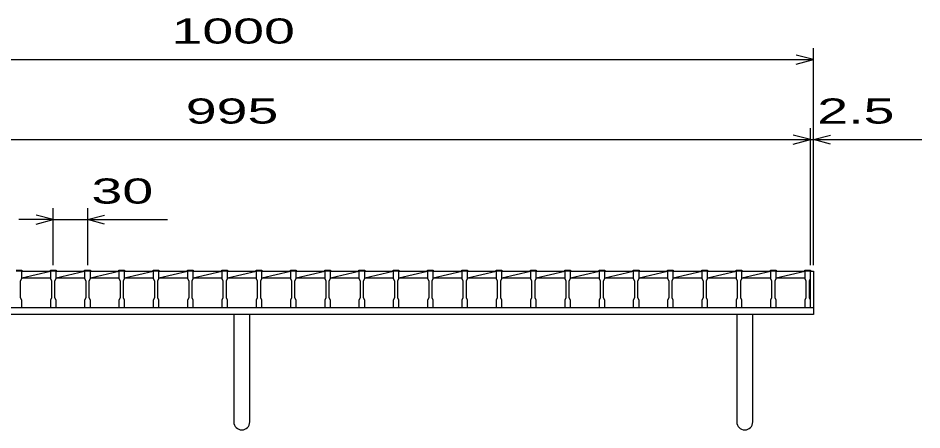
# Model space of a CAD drawing. Units: millimetres, scale not verified. Extents: x -1820 to 1731, y -1282 to 1054.
# Drawn here: x -1117 to -326, y -652 to -291 of the extents above; entities that cross this region are included whole.
import ezdxf
from ezdxf.enums import TextEntityAlignment as Align

# ---------------------------------------------------------------- set-up
doc = ezdxf.new("R2010")
doc.units = ezdxf.units.MM
doc.header["$LTSCALE"] = 10
for name, color, linetype, lineweight in [('16', 3, 'Continuous', 25), ('19', 6, 'Continuous', 25), ('22', 4, 'Continuous', 25)]:
    doc.layers.add(name, color=color, linetype=linetype, lineweight=lineweight)
doc.styles.add('ベクトル', font='')
doc.styles.get('ベクトル').set_extended_font_data('ベクトル')

msp = doc.modelspace()

# ---------------------------------------------------------------- linework, layer by layer
at = {"layer": '16'}
for p, q in [((-1119, -511.8), (-1114, -511.8)), ((-1114, -512.5), (-1119, -512.5)), ((-1114, -511.8), (-1114, -512.5)), ((-1114, -519), (-1114, -512.5)), ((-1114, -512.5), (-1089, -512.5)), ((-1114, -518.5), (-1089, -512.5)), ((-1089, -512.5), (-1089, -511.8)), ((-1089, -511.8), (-1084, -511.8)), ((-1089, -512.5), (-1089, -519)), ((-1084, -512.5), (-1089, -512.5)), ((-1084, -511.8), (-1084, -512.5)), ((-1084, -519), (-1084, -512.5)), ((-1084, -512.5), (-1059, -512.5)), ((-1084, -518.5), (-1059, -512.5)), ((-1059, -512.5), (-1059, -511.8)), ((-1059, -511.8), (-1054, -511.8)), ((-1059, -512.5), (-1059, -519)), ((-1054, -512.5), (-1059, -512.5)), ((-1054, -511.8), (-1054, -512.5)), ((-1054, -519), (-1054, -512.5)), ((-1054, -512.5), (-1029, -512.5)), ((-1054, -518.5), (-1029, -512.5)), ((-1029, -512.5), (-1029, -511.8)), ((-1029, -511.8), (-1024, -511.8)), ((-1029, -512.5), (-1029, -519)), ((-1024, -512.5), (-1029, -512.5)), ((-1024, -511.8), (-1024, -512.5)), ((-1024, -519), (-1024, -512.5)), ((-1024, -512.5), (-999, -512.5)), ((-1024, -518.5), (-999, -512.5)), ((-999, -512.5), (-999, -511.8)), ((-999, -511.8), (-994, -511.8)), ((-999, -512.5), (-999, -519)), ((-994, -512.5), (-999, -512.5)), ((-994, -511.8), (-994, -512.5)), ((-994, -519), (-994, -512.5)), ((-994, -512.5), (-969, -512.5)), ((-994, -518.5), (-969, -512.5)), ((-969, -512.5), (-969, -511.8)), ((-969, -511.8), (-964, -511.8)), ((-969, -512.5), (-969, -519)), ((-964, -512.5), (-969, -512.5)), ((-964, -511.8), (-964, -512.5)), ((-964, -519), (-964, -512.5)), ((-964, -512.5), (-939, -512.5)), ((-964, -518.5), (-939, -512.5)), ((-939, -512.5), (-939, -511.8)), ((-939, -511.8), (-934, -511.8)), ((-939, -512.5), (-939, -519)), ((-934, -512.5), (-939, -512.5)), ((-934, -511.8), (-934, -512.5)), ((-934, -519), (-934, -512.5)), ((-934, -512.5), (-909, -512.5)), ((-934, -518.5), (-909, -512.5)), ((-909, -512.5), (-909, -511.8)), ((-909, -511.8), (-904, -511.8)), ((-909, -512.5), (-909, -519)), ((-904, -512.5), (-909, -512.5)), ((-904, -511.8), (-904, -512.5)), ((-904, -519), (-904, -512.5)), ((-904, -512.5), (-879, -512.5)), ((-904, -518.5), (-879, -512.5)), ((-879, -512.5), (-879, -511.8)), ((-879, -511.8), (-874, -511.8)), ((-879, -512.5), (-879, -519)), ((-874, -512.5), (-879, -512.5)), ((-874, -511.8), (-874, -512.5)), ((-874, -519), (-874, -512.5)), ((-874, -512.5), (-849, -512.5)), ((-874, -518.5), (-849, -512.5)), ((-849, -512.5), (-849, -511.8)), ((-849, -511.8), (-844, -511.8)), ((-849, -512.5), (-849, -519)), ((-844, -512.5), (-849, -512.5)), ((-844, -511.8), (-844, -512.5)), ((-844, -519), (-844, -512.5)), ((-844, -512.5), (-819, -512.5)), ((-844, -518.5), (-819, -512.5)), ((-819, -512.5), (-819, -511.8)), ((-819, -511.8), (-814, -511.8)), ((-819, -512.5), (-819, -519)), ((-814, -512.5), (-819, -512.5)), ((-814, -511.8), (-814, -512.5)), ((-814, -519), (-814, -512.5)), ((-814, -512.5), (-789, -512.5)), ((-814, -518.5), (-789, -512.5)), ((-789, -512.5), (-789, -511.8)), ((-789, -511.8), (-784, -511.8)), ((-789, -512.5), (-789, -519)), ((-784, -512.5), (-789, -512.5)), ((-784, -511.8), (-784, -512.5)), ((-784, -519), (-784, -512.5)), ((-784, -512.5), (-759, -512.5)), ((-784, -518.5), (-759, -512.5)), ((-759, -512.5), (-759, -511.8)), ((-759, -511.8), (-754, -511.8)), ((-759, -512.5), (-759, -519)), ((-754, -512.5), (-759, -512.5)), ((-754, -511.8), (-754, -512.5)), ((-754, -519), (-754, -512.5)), ((-754, -512.5), (-729, -512.5)), ((-754, -518.5), (-729, -512.5)), ((-729, -512.5), (-729, -511.8)), ((-729, -511.8), (-724, -511.8)), ((-729, -512.5), (-729, -519)), ((-724, -512.5), (-729, -512.5)), ((-724, -511.8), (-724, -512.5)), ((-724, -519), (-724, -512.5)), ((-724, -512.5), (-699, -512.5)), ((-724, -518.5), (-699, -512.5)), ((-699, -512.5), (-699, -511.8)), ((-699, -511.8), (-694, -511.8)), ((-699, -512.5), (-699, -519)), ((-694, -512.5), (-699, -512.5)), ((-694, -511.8), (-694, -512.5)), ((-694, -519), (-694, -512.5)), ((-694, -512.5), (-669, -512.5)), ((-694, -518.5), (-669, -512.5)), ((-669, -512.5), (-669, -511.8)), ((-669, -511.8), (-664, -511.8)), ((-669, -512.5), (-669, -519)), ((-664, -512.5), (-669, -512.5)), ((-664, -511.8), (-664, -512.5)), ((-664, -519), (-664, -512.5)), ((-664, -512.5), (-639, -512.5)), ((-664, -518.5), (-639, -512.5)), ((-639, -512.5), (-639, -511.8)), ((-639, -511.8), (-634, -511.8)), ((-639, -512.5), (-639, -519)), ((-634, -512.5), (-639, -512.5)), ((-634, -511.8), (-634, -512.5)), ((-634, -519), (-634, -512.5)), ((-634, -512.5), (-609, -512.5)), ((-634, -518.5), (-609, -512.5)), ((-609, -512.5), (-609, -511.8)), ((-609, -511.8), (-604, -511.8)), ((-609, -512.5), (-609, -519)), ((-604, -512.5), (-609, -512.5)), ((-604, -511.8), (-604, -512.5)), ((-604, -519), (-604, -512.5)), ((-604, -512.5), (-579, -512.5)), ((-604, -518.5), (-579, -512.5)), ((-579, -512.5), (-579, -511.8)), ((-579, -511.8), (-574, -511.8)), ((-579, -512.5), (-579, -519)), ((-574, -512.5), (-579, -512.5)), ((-574, -511.8), (-574, -512.5)), ((-574, -519), (-574, -512.5)), ((-574, -512.5), (-549, -512.5)), ((-574, -518.5), (-549, -512.5)), ((-549, -512.5), (-549, -511.8)), ((-549, -511.8), (-544, -511.8)), ((-549, -512.5), (-549, -519)), ((-544, -512.5), (-549, -512.5)), ((-544, -511.8), (-544, -512.5)), ((-544, -519), (-544, -512.5)), ((-544, -512.5), (-519, -512.5)), ((-544, -518.5), (-519, -512.5)), ((-519, -512.5), (-519, -511.8)), ((-519, -511.8), (-514, -511.8)), ((-519, -512.5), (-519, -519)), ((-514, -512.5), (-519, -512.5)), ((-514, -511.8), (-514, -512.5)), ((-514, -519), (-514, -512.5)), ((-514, -512.5), (-489, -512.5)), ((-514, -518.5), (-489, -512.5)), ((-489, -512.5), (-489, -511.8)), ((-489, -511.8), (-484, -511.8)), ((-489, -512.5), (-489, -519)), ((-484, -512.5), (-489, -512.5)), ((-484, -511.8), (-484, -512.5)), ((-484, -519), (-484, -512.5)), ((-484, -512.5), (-459, -512.5)), ((-484, -518.5), (-459, -512.5)), ((-459, -512.5), (-459, -511.8)), ((-459, -511.8), (-454, -511.8)), ((-459, -512.5), (-459, -519)), ((-454, -512.5), (-459, -512.5)), ((-454, -511.8), (-454, -512.5)), ((-454, -519), (-454, -512.5)), ((-454, -512.5), (-429, -512.5)), ((-454, -518.5), (-429, -512.5)), ((-429, -512.5), (-429, -511.8)), ((-429, -511.8), (-424, -511.8)), ((-429, -512.5), (-429, -519)), ((-424, -512.5), (-429, -512.5)), ((-424, -511.8), (-424, -512.5)), ((-424, -519), (-424, -512.5)), ((-424, -544.5), (-424, -512.5)), ((-1115, -521), (-1114, -519)), ((-1115, -536), (-1115, -521)), ((-1114, -518.5), (-1089, -518.5)), ((-1089, -519), (-1088, -521)), ((-1088, -521), (-1088, -536)), ((-1085, -521), (-1084, -519)), ((-1085, -536), (-1085, -521)), ((-1084, -518.5), (-1059, -518.5)), ((-1059, -519), (-1058, -521)), ((-1058, -521), (-1058, -536)), ((-1055, -521), (-1054, -519)), ((-1055, -536), (-1055, -521)), ((-1054, -518.5), (-1029, -518.5)), ((-1029, -519), (-1028, -521)), ((-1028, -521), (-1028, -536)), ((-1025, -521), (-1024, -519)), ((-1025, -536), (-1025, -521)), ((-1024, -518.5), (-999, -518.5)), ((-999, -519), (-998, -521)), ((-998, -521), (-998, -536)), ((-995, -521), (-994, -519)), ((-995, -536), (-995, -521)), ((-994, -518.5), (-969, -518.5)), ((-969, -519), (-968, -521)), ((-968, -521), (-968, -536)), ((-965, -521), (-964, -519)), ((-965, -536), (-965, -521)), ((-964, -518.5), (-939, -518.5)), ((-939, -519), (-938, -521)), ((-938, -521), (-938, -536)), ((-935, -521), (-934, -519)), ((-935, -536), (-935, -521)), ((-934, -518.5), (-909, -518.5)), ((-909, -519), (-908, -521)), ((-908, -521), (-908, -536)), ((-905, -521), (-904, -519)), ((-905, -536), (-905, -521)), ((-904, -518.5), (-879, -518.5)), ((-879, -519), (-878, -521)), ((-878, -521), (-878, -536)), ((-875, -521), (-874, -519)), ((-875, -536), (-875, -521)), ((-874, -518.5), (-849, -518.5)), ((-849, -519), (-848, -521)), ((-848, -521), (-848, -536)), ((-845, -521), (-844, -519)), ((-845, -536), (-845, -521)), ((-844, -518.5), (-819, -518.5)), ((-819, -519), (-818, -521)), ((-818, -521), (-818, -536)), ((-815, -521), (-814, -519)), ((-815, -536), (-815, -521)), ((-814, -518.5), (-789, -518.5)), ((-789, -519), (-788, -521)), ((-788, -521), (-788, -536)), ((-785, -521), (-784, -519)), ((-785, -536), (-785, -521)), ((-784, -518.5), (-759, -518.5)), ((-759, -519), (-758, -521)), ((-758, -521), (-758, -536)), ((-755, -521), (-754, -519)), ((-755, -536), (-755, -521)), ((-754, -518.5), (-729, -518.5)), ((-729, -519), (-728, -521)), ((-728, -521), (-728, -536)), ((-725, -521), (-724, -519)), ((-725, -536), (-725, -521)), ((-724, -518.5), (-699, -518.5)), ((-699, -519), (-698, -521)), ((-698, -521), (-698, -536)), ((-695, -521), (-694, -519)), ((-695, -536), (-695, -521)), ((-694, -518.5), (-669, -518.5)), ((-669, -519), (-668, -521)), ((-668, -521), (-668, -536)), ((-665, -521), (-664, -519)), ((-665, -536), (-665, -521)), ((-664, -518.5), (-639, -518.5)), ((-639, -519), (-638, -521)), ((-638, -521), (-638, -536)), ((-635, -521), (-634, -519)), ((-635, -536), (-635, -521)), ((-634, -518.5), (-609, -518.5)), ((-609, -519), (-608, -521)), ((-608, -521), (-608, -536)), ((-605, -521), (-604, -519)), ((-605, -536), (-605, -521)), ((-604, -518.5), (-579, -518.5)), ((-579, -519), (-578, -521)), ((-578, -521), (-578, -536)), ((-575, -521), (-574, -519)), ((-575, -536), (-575, -521)), ((-574, -518.5), (-549, -518.5)), ((-549, -519), (-548, -521)), ((-548, -521), (-548, -536)), ((-545, -521), (-544, -519)), ((-545, -536), (-545, -521)), ((-544, -518.5), (-519, -518.5)), ((-519, -519), (-518, -521)), ((-518, -521), (-518, -536)), ((-515, -521), (-514, -519)), ((-515, -536), (-515, -521)), ((-514, -518.5), (-489, -518.5)), ((-489, -519), (-488, -521)), ((-488, -521), (-488, -536)), ((-485, -521), (-484, -519)), ((-485, -536), (-485, -521)), ((-484, -518.5), (-459, -518.5)), ((-459, -519), (-458, -521)), ((-458, -521), (-458, -536)), ((-455, -521), (-454, -519)), ((-455, -536), (-455, -521)), ((-454, -518.5), (-429, -518.5)), ((-429, -519), (-428, -521)), ((-428, -521), (-428, -536)), ((-425, -521), (-424, -519)), ((-425, -536), (-425, -521)), ((-1114, -538), (-1115, -536)), ((-1088, -536), (-1089, -538)), ((-1084, -538), (-1085, -536)), ((-1058, -536), (-1059, -538)), ((-1054, -538), (-1055, -536)), ((-1028, -536), (-1029, -538)), ((-1024, -538), (-1025, -536)), ((-998, -536), (-999, -538)), ((-994, -538), (-995, -536)), ((-968, -536), (-969, -538)), ((-964, -538), (-965, -536)), ((-938, -536), (-939, -538)), ((-934, -538), (-935, -536)), ((-908, -536), (-909, -538)), ((-904, -538), (-905, -536)), ((-878, -536), (-879, -538)), ((-874, -538), (-875, -536)), ((-848, -536), (-849, -538)), ((-844, -538), (-845, -536)), ((-818, -536), (-819, -538)), ((-814, -538), (-815, -536)), ((-788, -536), (-789, -538)), ((-784, -538), (-785, -536)), ((-758, -536), (-759, -538)), ((-754, -538), (-755, -536)), ((-728, -536), (-729, -538)), ((-724, -538), (-725, -536)), ((-698, -536), (-699, -538)), ((-694, -538), (-695, -536)), ((-668, -536), (-669, -538)), ((-664, -538), (-665, -536)), ((-638, -536), (-639, -538)), ((-634, -538), (-635, -536)), ((-608, -536), (-609, -538)), ((-604, -538), (-605, -536)), ((-578, -536), (-579, -538)), ((-574, -538), (-575, -536)), ((-548, -536), (-549, -538)), ((-544, -538), (-545, -536)), ((-518, -536), (-519, -538)), ((-514, -538), (-515, -536)), ((-488, -536), (-489, -538)), ((-484, -538), (-485, -536)), ((-458, -536), (-459, -538)), ((-454, -538), (-455, -536)), ((-428, -536), (-429, -538)), ((-424, -538), (-425, -536)), ((-1119, -544.5), (-1114, -544.5)), ((-1114, -544.5), (-1114, -538)), ((-1114, -544.5), (-1089, -544.5)), ((-1089, -538), (-1089, -544.5)), ((-1089, -544.5), (-1084, -544.5)), ((-1084, -544.5), (-1084, -538)), ((-1084, -544.5), (-1059, -544.5)), ((-1059, -538), (-1059, -544.5)), ((-1059, -544.5), (-1054, -544.5)), ((-1054, -544.5), (-1054, -538)), ((-1054, -544.5), (-1029, -544.5)), ((-1029, -538), (-1029, -544.5)), ((-1029, -544.5), (-1024, -544.5)), ((-1024, -544.5), (-1024, -538)), ((-1024, -544.5), (-999, -544.5)), ((-999, -538), (-999, -544.5)), ((-999, -544.5), (-994, -544.5)), ((-994, -544.5), (-994, -538)), ((-994, -544.5), (-969, -544.5)), ((-969, -538), (-969, -544.5)), ((-969, -544.5), (-964, -544.5)), ((-964, -544.5), (-964, -538)), ((-964, -544.5), (-939, -544.5)), ((-939, -538), (-939, -544.5)), ((-939, -544.5), (-934, -544.5)), ((-934, -544.5), (-934, -538)), ((-934, -544.5), (-909, -544.5)), ((-909, -538), (-909, -544.5)), ((-909, -544.5), (-904, -544.5)), ((-904, -544.5), (-904, -538)), ((-904, -544.5), (-879, -544.5)), ((-879, -538), (-879, -544.5)), ((-879, -544.5), (-874, -544.5)), ((-874, -544.5), (-874, -538)), ((-874, -544.5), (-849, -544.5)), ((-849, -538), (-849, -544.5)), ((-849, -544.5), (-844, -544.5)), ((-844, -544.5), (-844, -538)), ((-844, -544.5), (-819, -544.5)), ((-819, -538), (-819, -544.5)), ((-819, -544.5), (-814, -544.5)), ((-814, -544.5), (-814, -538)), ((-814, -544.5), (-789, -544.5)), ((-789, -538), (-789, -544.5)), ((-789, -544.5), (-784, -544.5)), ((-784, -544.5), (-784, -538)), ((-784, -544.5), (-759, -544.5)), ((-759, -538), (-759, -544.5)), ((-759, -544.5), (-754, -544.5)), ((-754, -544.5), (-754, -538)), ((-754, -544.5), (-729, -544.5)), ((-729, -538), (-729, -544.5)), ((-729, -544.5), (-724, -544.5)), ((-724, -544.5), (-724, -538)), ((-724, -544.5), (-699, -544.5)), ((-699, -538), (-699, -544.5)), ((-699, -544.5), (-694, -544.5)), ((-694, -544.5), (-694, -538)), ((-694, -544.5), (-669, -544.5)), ((-669, -538), (-669, -544.5)), ((-669, -544.5), (-664, -544.5)), ((-664, -544.5), (-664, -538)), ((-664, -544.5), (-639, -544.5)), ((-639, -538), (-639, -544.5)), ((-639, -544.5), (-634, -544.5)), ((-634, -544.5), (-634, -538)), ((-634, -544.5), (-609, -544.5)), ((-609, -538), (-609, -544.5)), ((-609, -544.5), (-604, -544.5)), ((-604, -544.5), (-604, -538)), ((-604, -544.5), (-579, -544.5)), ((-579, -538), (-579, -544.5)), ((-579, -544.5), (-574, -544.5)), ((-574, -544.5), (-574, -538)), ((-574, -544.5), (-549, -544.5)), ((-549, -538), (-549, -544.5)), ((-549, -544.5), (-544, -544.5)), ((-544, -544.5), (-544, -538)), ((-544, -544.5), (-519, -544.5)), ((-519, -538), (-519, -544.5)), ((-519, -544.5), (-514, -544.5)), ((-514, -544.5), (-514, -538)), ((-514, -544.5), (-489, -544.5)), ((-489, -538), (-489, -544.5)), ((-489, -544.5), (-484, -544.5)), ((-484, -544.5), (-484, -538)), ((-484, -544.5), (-459, -544.5)), ((-459, -538), (-459, -544.5)), ((-459, -544.5), (-454, -544.5)), ((-454, -544.5), (-454, -538)), ((-454, -544.5), (-429, -544.5)), ((-429, -538), (-429, -544.5)), ((-429, -544.5), (-424, -544.5)), ((-424, -544.5), (-424, -538))]:
    msp.add_line(p, q, dxfattribs=at)
at = {"layer": '19'}
for p, q in [((-424, -512.5), (-421.5, -512.5)), ((-421.5, -512.5), (-421.5, -544.5)), ((-1421.5, -544.5), (-421.5, -544.5)), ((-421.5, -544.5), (-421.5, -550.5)), ((-421.5, -550.5), (-1421.5, -550.5)), ((-928.5, -550.5), (-928.5, -644.5)), ((-914.5, -644.5), (-914.5, -550.5)), ((-488.5, -550.5), (-488.5, -644.5)), ((-474.5, -644.5), (-474.5, -550.5))]:
    msp.add_line(p, q, dxfattribs=at)
for centre in [(-921.5, -644.5), (-481.5, -644.5)]:
    msp.add_arc(centre, 7, 180, 0, dxfattribs=at)
at = {"layer": '22'}
for p, q in [((-421.5, -327.5), (-436.5, -323.5)), ((-421.5, -507.5), (-421.5, -317.5)), ((-1421.5, -327.5), (-421.5, -327.5)), ((-436.5, -331.5), (-421.5, -327.5)), ((-424, -397.5), (-439, -393.5)), ((-424, -507.5), (-424, -387.5)), ((-421.5, -507.5), (-421.5, -387.5)), ((-421.5, -397.5), (-406.5, -393.5)), ((-1419, -397.5), (-424, -397.5)), ((-439, -401.5), (-424, -397.5)), ((-424, -397.5), (-421.5, -397.5)), ((-406.5, -401.5), (-421.5, -397.5)), ((-421.5, -397.5), (-326.5, -397.5)), ((-1086.5, -507.5), (-1086.5, -457.5)), ((-1056.5, -457.5), (-1056.5, -507.5)), ((-1086.5, -467.5), (-1101.5, -463.5)), ((-1056.5, -467.5), (-1041.5, -463.5)), ((-1086.5, -467.5), (-1116.5, -467.5)), ((-1101.5, -471.5), (-1086.5, -467.5)), ((-1086.5, -467.5), (-1056.5, -467.5)), ((-1041.5, -471.5), (-1056.5, -467.5)), ((-1056.5, -467.5), (-986.5, -467.5))]:
    msp.add_line(p, q, dxfattribs=at)

# ---------------------------------------------------------------- texts
at = {"layer": '22', "color": 2, "style": 'ベクトル', "width": 1.65}
for s, p in [(' 1000 ', (-996.5, -302.5)), (' 995 ', (-984, -372.5)), (' 2.5 ', (-431.5, -372.5)), (' 30 ', (-1066.5, -442.5))]:
    msp.add_text(s, height=21.99, dxfattribs=at).set_placement(p, align=Align.MIDDLE_LEFT)

doc.saveas('drawing.dxf')
